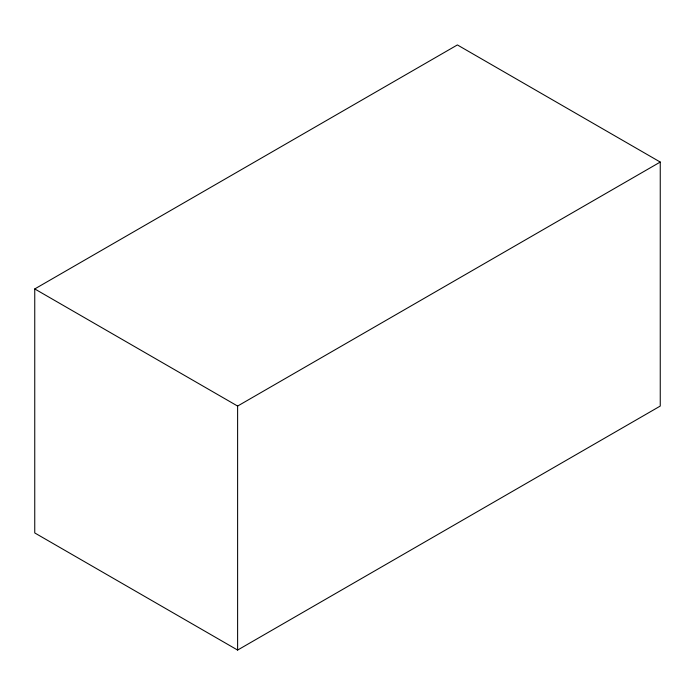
<?xml version="1.0" encoding="UTF-8"?>
<svg xmlns="http://www.w3.org/2000/svg" width="695" height="695" viewBox="0 0 695 695"><rect width="100%" height="100%" fill="white"/><g stroke="black" fill="none" stroke-linecap="round" stroke-linejoin="round"><path stroke-width="1.04" d="M34.75 288.938L457.388 44.932L660.25 162.057L660.25 406.062L237.612 650.068L34.75 532.943L34.75 288.938L237.612 406.062L660.25 162.057M237.612 406.062L237.612 650.068"/></g></svg>
